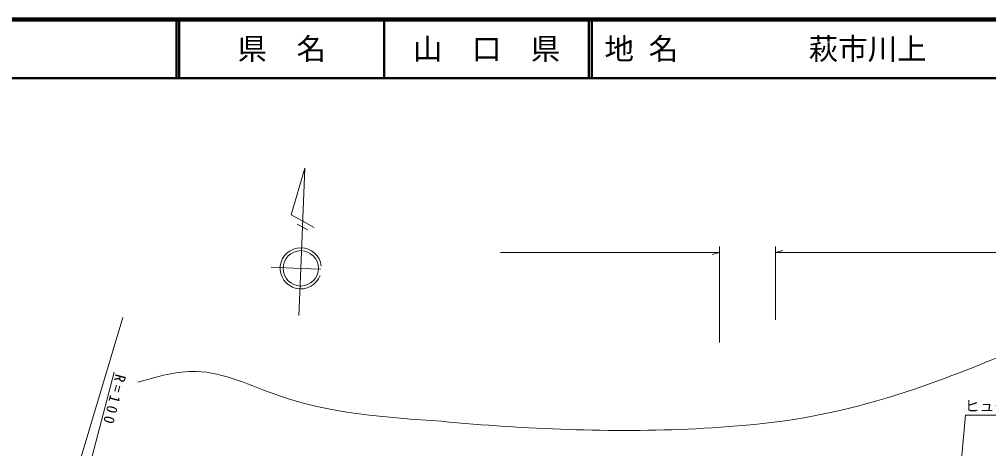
# Model space of a CAD drawing. Units: millimetres, scale not verified. Extents: x 40000 to 680000, y 20000 to 380000.
# Drawn here: x 271120 to 435543, y 307151 to 380000 of the extents above; entities that cross this region are included whole.
import ezdxf
from ezdxf.enums import TextEntityAlignment as Align

# ---------------------------------------------------------------- set-up
doc = ezdxf.new("R2010")
doc.units = ezdxf.units.MM
doc.header["$LTSCALE"] = 1000
for name, color, linetype, lineweight in [('M-BGD', 7, 'Continuous', 13), ('M-BMK-SRVR', 3, 'Continuous', 13), ('M-STR-HTXT', 7, 'Continuous', 13), ('M-TTL', 2, 'Continuous', 140), ('M-TTL-LINE', 7, 'Continuous', 50)]:
    doc.layers.add(name, color=color, linetype=linetype, lineweight=lineweight)
doc.layers.add('M-TTL-TXT', color=7, linetype='Continuous')
doc.styles.add('ＭＳ ゴシック', font='')
doc.styles.get('ＭＳ ゴシック').set_extended_font_data('MS Gothic')

msp = doc.modelspace()

# ---------------------------------------------------------------- linework, layer by layer
at = {"layer": 'M-BGD'}
msp.add_open_spline([(291221, 318424), (294532, 319384), (297843, 320345), (301093, 320257), (305803, 320130), (310384, 317801), (315057, 316167), (324044, 313023), (333366, 312449), (342701, 311795), (357059, 310422), (371444, 309838), (385859, 310525), (393453, 310914), (401042, 311602), (408426, 313205), (417179, 315064), (425673, 318040), (434028, 321385), (438744, 323275), (443416, 325259), (448273, 326604), (453444, 328045), (458835, 328694), (464211, 329284), (469571, 329866), (474918, 330343), (480290, 330553), (487876, 330845), (495499, 330802), (502998, 329707), (508185, 328921), (513309, 327633), (518512, 327168), (522809, 326786), (527158, 326991), (531488, 326886), (535724, 326732), (539937, 326254), (544182, 326181), (549542, 326089), (554953, 326643), (560234, 326040), (564337, 325571), (568362, 324403), (572386, 323235)], degree=3, knots=[0, 0, 0, 0, 1, 1, 1, 2, 2, 2, 3, 3, 3, 4, 4, 4, 5, 5, 5, 6, 6, 6, 7, 7, 7, 8, 8, 8, 9, 9, 9, 10, 10, 10, 11, 11, 11, 12, 12, 12, 13, 13, 13, 14, 14, 14, 15, 15, 15, 15], dxfattribs=at)
at = {"layer": 'M-BMK-SRVR'}
for p, q in [((319550, 354734), (317225, 346822)), ((318855, 337748), (319550, 354734)), ((317225, 346822), (319182, 345741)), ((319182, 345741), (321139, 344660)), ((320016, 344259), (318266, 345225)), ((318855, 337748), (313859, 337953)), ((318527, 329755), (318855, 337748)), ((318855, 337748), (322271, 337608)), ((277343, 291711), (288679, 329409))]:
    msp.add_line(p, q, dxfattribs=at)
msp.add_circle((318855, 337748), 3000, dxfattribs=at)
msp.add_arc((318855, 337748), 3500, 6.27817, 340.1321, dxfattribs=at)
at = {"layer": 'M-STR-HTXT'}
for p, q in [((352712, 340442), (389872, 340442)), ((389872, 340442), (388622, 340092)), ((389872, 341442), (389872, 325180)), ((399399, 328998), (399399, 341442)), ((399399, 340442), (400649, 340792)), ((399399, 340442), (573289, 340442)), ((287171, 320124), (279612, 291092)), ((430155, 296613), (431633, 312825)), ((431633, 312825), (460259, 312825))]:
    msp.add_line(p, q, dxfattribs=at)
at = {"layer": 'M-TTL'}
msp.add_line((680000, 380000), (40000, 380000), dxfattribs=at)
at = {"layer": 'M-TTL-LINE'}
for p, q in [((297750, 380000), (297750, 370000)), ((298250, 380000), (298250, 370000)), ((333000, 380000), (333000, 370000)), ((367750, 380000), (367750, 370000)), ((368250, 380000), (368250, 370000)), ((40000, 370000), (680000, 370000))]:
    msp.add_line(p, q, dxfattribs=at)

# ---------------------------------------------------------------- texts
at = {"layer": 'M-STR-HTXT', "style": 'ＭＳ ゴシック'}
msp.add_text('ヒューム管 Φ400 L=12.0', height=1833, dxfattribs=at).set_placement((431509, 312939), align=Align.BOTTOM_LEFT)
at = {"layer": 'M-STR-HTXT', "insert": (287425, 319931), "char_height": 1833, "attachment_point": 7, "rotation": 255.5, "style": 'ＭＳ ゴシック'}
msp.add_mtext('\\T1.46;R=100', dxfattribs=at)
at = {"layer": 'M-TTL-TXT', "style": 'ＭＳ ゴシック'}
for s, p in [('県\u3000名', (315625, 375000)), ('山\u3000口\u3000県', (350375, 375000))]:
    msp.add_text(s, height=3666, dxfattribs=at).set_placement(p, align=Align.MIDDLE_CENTER)
for s, p in [('地 名', (370380, 375000)), ('萩市川上', (405024, 375000))]:
    msp.add_text(s, height=3666, dxfattribs=at).set_placement(p, align=Align.MIDDLE_LEFT)

doc.saveas('drawing.dxf')
